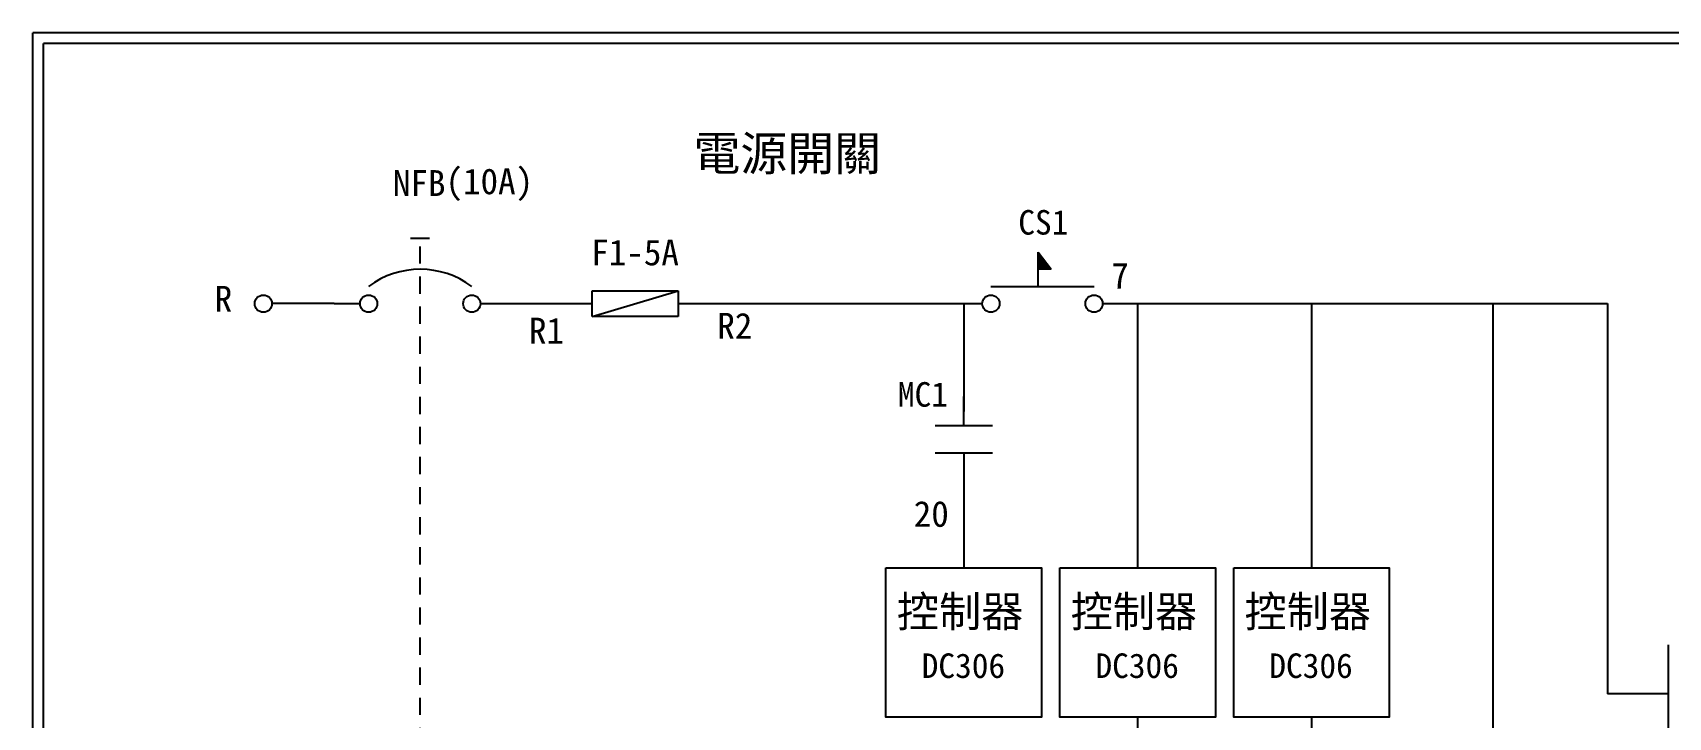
# Model space of a CAD drawing. Extents: x 10 to 297, y 3 to 207.
# Drawn here: x 10 to 200.3, y 127.3 to 207 of the extents above; entities that cross this region are included whole.
import ezdxf
from ezdxf.enums import TextEntityAlignment as Align

# ---------------------------------------------------------------- set-up
doc = ezdxf.new("R2010")
doc.units = 0
doc.linetypes.add('HIDDEN9', pattern=[3.5, 2, -1.5])
doc.layers.get('0').update_dxf_attribs({"linetype": 'CONTINUOUS'})
for name, color, linetype in [('DIM', 6, 'CONTINUOUS'), ('圖框層', 7, 'CONTINUOUS'), ('標尺寸層', 3, 'CONTINUOUS')]:
    doc.layers.add(name, color=color, linetype=linetype)
doc.styles.add('STSL', font='KAIU.TTF')
doc.styles.add('STYLE1', font='KAIU.TTF')
doc.styles.add('STYLE3', font='PMingLiU.ttf')

# ---------------------------------------------------------------- blocks, each defined once
blk = doc.blocks.new('接點')
at = {"layer": '標尺寸層', "color": 7}
for p, q in [((0, -3.41), (0, 0)), ((3.34, -3.41), (-3.34, -3.41)), ((3.34, -6.59), (-3.34, -6.59)), ((0, -6.59), (0, -10))]:
    blk.add_line(p, q, dxfattribs=at)

msp = doc.modelspace()

# ---------------------------------------------------------------- linework, layer by layer
at = {"color": 6}
for p, q in [((200.32, 135.76), (200.32, 107.2)), ((200.32, 130.05), (193.24, 130.05))]:
    msp.add_line(p, q, dxfattribs=at)
at = {"layer": 'DIM', "color": 0, "linetype": 'Continuous'}
for p, q in [((53.98, 183.05), (56.16, 183.05)), ((127, 177.45), (127, 181.45)), ((127, 181.45), (128.5, 179.45)), ((128.5, 179.45), (127, 179.45)), ((121.5, 177.45), (133.5, 177.45)), ((75.09, 176.95), (85.09, 176.95)), ((75.09, 173.95), (85.09, 176.95)), ((75.09, 173.95), (75.09, 176.95)), ((85.09, 176.95), (85.09, 173.95)), ((85.09, 173.95), (75.09, 173.95))]:
    msp.add_line(p, q, dxfattribs=at)
at = {"layer": 'DIM', "color": 5, "linetype": 'HIDDEN9'}
msp.add_line((55.09, 75.11), (55.09, 183.05), dxfattribs=at)
at = {"layer": 'DIM', "color": 6, "linetype": 'Continuous'}
for p, q in [((45.09, 175.45), (37.84, 175.45)), ((45.09, 175.45), (48.09, 175.45)), ((62.09, 175.45), (65.09, 175.45)), ((65.09, 175.45), (75.09, 175.45)), ((134.5, 175.45), (193.24, 175.45)), ((193.24, 175.45), (193.24, 130.05))]:
    msp.add_line(p, q, dxfattribs=at)
at = {"layer": 'DIM', "color": 6}
for p, q in [((85.09, 175.45), (120.5, 175.45)), ((118.34, 175.45), (118.34, 162.92)), ((138.57, 175.45), (138.57, 144.73)), ((158.8, 175.45), (158.8, 144.73)), ((118.34, 154.63), (118.34, 144.73)), ((138.57, 127.34), (138.57, 114.78)), ((158.8, 127.34), (158.8, 114.78))]:
    msp.add_line(p, q, dxfattribs=at)
at = {"layer": 'DIM', "color": 163}
for points in [[(109.29, 144.73), (127.39, 144.73), (127.39, 127.34), (109.29, 127.34)], [(129.52, 144.73), (147.62, 144.73), (147.62, 127.34), (129.52, 127.34)], [(149.75, 144.73), (167.85, 144.73), (167.85, 127.34), (149.75, 127.34)]]:
    msp.add_lwpolyline(points, close=True, dxfattribs=at)
at = {"layer": 'DIM', "color": 6, "linetype": 'Continuous'}
msp.add_circle((36.84, 175.45), 1, dxfattribs=at)
at = {"layer": 'DIM', "color": 0, "linetype": 'Continuous'}
for centre in [(49.09, 175.45), (61.09, 175.45), (121.5, 175.45), (133.5, 175.45)]:
    msp.add_circle(centre, 1, dxfattribs=at)
msp.add_arc((55.09, 169.45), 10, 53.1301, 126.8699, dxfattribs=at)
msp.add_solid([(127, 181.45), (127, 179.45), (128.5, 179.45)], dxfattribs=at)
at = {"layer": '圖框層', "color": 7}
for p, q in [((297, 206.97), (10, 206.97)), ((10, 3), (10, 206.97)), ((295.75, 205.72), (11.25, 205.72)), ((11.25, 4.25), (11.25, 205.72))]:
    msp.add_line(p, q, dxfattribs=at)
at = {"layer": '標尺寸層', "color": 6}
msp.add_line((179.96, 112.21), (179.96, 175.45), dxfattribs=at)

# ---------------------------------------------------------------- block references
at = {"color": 6}
msp.add_blockref('接點', (118.34, 164.63), dxfattribs=at)

# ---------------------------------------------------------------- texts
at = {"color": 4}
for s, p in [('CS1', (127.6, 184.91)), ('MC1', (113.59, 164.89))]:
    msp.add_text(s, height=2.856, dxfattribs=at).set_placement(p, align=Align.MIDDLE_CENTER)
at = {"color": 0, "style": 'STSL'}
for p in [(110.55, 137.84), (130.78, 137.84), (151.01, 137.84)]:
    msp.add_text('控制器', height=3.6, dxfattribs=at).set_placement(p)
at = {"color": 0}
for p in [(118.3, 133.33), (138.52, 133.33), (158.75, 133.33)]:
    msp.add_text('DC306', height=2.856, dxfattribs=at).set_placement(p, align=Align.MIDDLE_CENTER)
at = {"layer": 'DIM', "color": 163, "linetype": 'Continuous', "style": 'STYLE1'}
for s, p in [('NFB', (51.91, 187.98)), ('(10A)', (58.03, 188.18)), ('7', (135.51, 177.21)), ('R', (31.17, 174.52)), ('R1', (67.74, 170.81)), ('R2', (89.66, 171.38)), ('20', (112.52, 149.49))]:
    msp.add_text(s, height=3, dxfattribs=at).set_placement(p)
at = {"layer": 'DIM', "color": 0, "linetype": 'Continuous', "style": 'STYLE1'}
msp.add_text('F1-5A', height=3, dxfattribs=at).set_placement((74.99, 179.91))
at = {"layer": 'DIM', "color": 2, "linetype": 'Continuous', "insert": (86.89, 194.93), "char_height": 4, "width": 36.2315, "attachment_point": 1, "style": 'STYLE3'}
msp.add_mtext('{\\fDFKai-SB|b0|i0|c136|p65;\\C3;電源開關}', dxfattribs=at)

doc.saveas('drawing.dxf')
